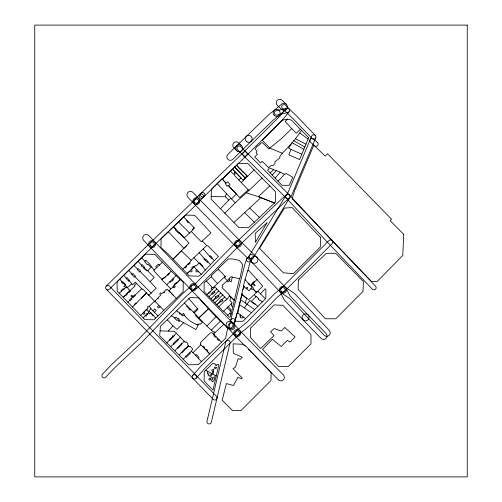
<?xml version="1.0" encoding="UTF-8"?>
<svg xmlns="http://www.w3.org/2000/svg" width="502" height="502" viewBox="0 0 502 502"><rect width="100%" height="100%" fill="white"/><g stroke="black" fill="none" stroke-linecap="round" stroke-linejoin="round"><path stroke-width="0.75" d="M168.484 331.132L168.49 330.592L172.958 325.886L167.317 319.837L189.982 297.573L198.585 297.811C207.79 308.247 217.19 318.619 227.688 327.781L225.655 338.147L209.742 353.897L198.259 364.628L188.733 364.772L159.711 335.738L160.376 326.262L167.317 319.837M262.138 177.946L249.074 190.34L248.201 189.806L239.78 197.543L228.793 186.11L230.048 184.548L227.632 181.711L226.157 183.343L222.455 179.208L238.5 163.414L247.681 163.388L275.472 191.726L275.403 202.206L248.584 227.713L238.889 227.575L211.166 199.263L211.355 189.467L221.966 178.63L225.712 183.029L225.392 183.531L227.042 186.248L228.04 185.32L236.429 194.123L231.441 198.911L217.165 183.625M229.031 278.886L229.96 279.771L227.814 282.049L226.898 281.051L222.656 284.785L222.223 285.519L222.901 286.335L221.959 287.621L229.088 294.467L228.805 294.925L230.882 297.021L229.878 300.554L232.169 302.813L223.666 311.102L223.039 311.146L204.063 291.574L204.107 282.896L211.286 276.784L211.662 275.949L211.336 275.535L217.379 269.781L217.73 270.277L218.734 269.587L225.185 276.307L225.454 276.941L224.513 277.775L227.224 280.643L230.914 276.746L239.492 278.71L240.075 277.832L242.773 264.679L239.303 260.362L232.25 258.932L228.435 258.9L218.044 268.877L218.734 269.587M265.458 298.784L260.444 293.846L265.163 288.75L265.922 289.478L265.822 298.439L242.855 321.374L234.942 321.224L236.975 313.436L237.571 313.581L237.829 313.091L242.842 289.026L244.016 286.774L243.382 285.902L247.593 270.616L248.735 270.377L262.709 286.127L257.35 291.737L255.744 291.618L253.171 288.926L253.177 287.571L251.119 285.362L252.525 283.818L254.658 285.908L255.148 285.406L253.209 283.279L257.043 279.438M239.492 278.71L230.374 316.925L229.602 317.245L223.666 311.102M227.701 315.225L229.778 313.399L230.864 309.565L228.253 306.628M215.195 375.402L214.015 380.497L212.685 381.846L211.467 380.623L212.754 379.305L213.337 377.027L212.246 378.182L210.507 376.412L212.189 374.743L211.405 373.915L209.315 376.199L208.035 374.919L209.089 373.802L207.414 373.833L207.395 371.926L207.916 371.411L216.262 375.979L212.992 390.092L204.119 380.987L204.22 371.744L212.842 363.354L215.339 363.95L215.126 365.105L216.701 365.5L216.952 364.327L218.859 364.778L216.262 375.979M232.269 277.098L231.121 281.961L229.119 280.662M242.146 293.544L233.568 326.997A2.215 2.215 0 0 1 230.851 328.565A2.215 2.215 0 0 1 229.288 325.854L245.171 263.035L246.733 258.969M243.1 289.779L244.054 286.021M247.881 270.98L249.469 264.14L250.849 260.594A2.215 2.215 0 0 0 248.691 257.57A2.215 2.215 0 0 0 246.808 260.776A2.215 2.215 0 0 0 250.511 261.178L253.039 258.072M245.327 302.944L246.601 298.376L241.669 294.41L248.823 299.638L257.802 291.248L260.444 293.846M303.817 149.301L292.101 142.719L288.531 148.159L291.072 149.445L288.788 154.867L299.644 159.554L308.648 137.642L291.449 120.129L287.765 119.125L282.362 120.154L262.282 140.315L269.994 148.228L282.268 153.248C289.328 146.176 296.13 138.665 301.52 130.238M249.933 284.684L248.685 283.134L248.183 283.712L249.576 285.218L249.933 284.684L252.06 287.282L249.048 290.74L244.016 286.774M188.771 222.154L188.112 222.825L186.537 220.604L186.869 220.309L193.684 227.174L192.304 230.512L184.196 237.835L173.529 226.841L185.734 215.069L194.644 215.32L210.984 232.815L201.365 241.788L191.312 231.504M315.764 137.837L291.762 195.014L289.598 197.926M140.604 315.369L117.217 291.21L117.085 282.902L117.794 281.22L145.411 254.188L154.804 254.388L171.27 271.256L183.23 282.243L183.155 291.712L176.29 298.42L153.97 319.78L144.934 319.623L140.604 315.369L148.197 307.757L147.444 306.96L148.103 306.308L149.332 306.226L154.553 301.15L142.832 289.114L142.518 289.441L135.44 282.268L132.628 284.709L129.045 280.8L129.497 280.336L127.125 277.706L126.008 278.359L128.744 281.176L129.045 280.8M218.219 295.477L217.887 296.111L217.404 295.565L215.891 296.851L215.571 296.462L215.094 296.845L216.343 298.288L218.163 296.695L218.464 297.021L219.054 296.469L218.219 295.477L220.893 293.03L226.866 299.336L225.825 300.447L225.523 300.114L218.96 306.609M249.368 255.618L285.945 195.429M253.272 257.727L289.748 197.706M240.339 314.936L239.862 315.745L240.326 315.965L240.019 316.611L240.533 316.687L240.263 317.615L242.441 318.055L243.156 316.85L242.899 316.549L237.829 313.091M257.808 306.44L254.207 303.152L253.918 303.515L249.808 300.466L244.311 307.889L239.686 304.789M131.468 273.207L131.11 273.715L134.536 277.223L135.352 276.062L133.074 273.59L132.39 274.261L128.794 270.522M282.268 153.248L279.696 156.655L279.972 157.854L274.908 161.813L274.97 163.501L273.239 165.522L271.105 165.428L268.626 167.649L262.207 161.311L260.638 162.968L254.665 156.888L257.507 154.227L256.127 152.677L257.024 151.089L255.11 149.176L256.961 146.389L259.427 144.771L259.998 144.865L260.017 143.779L260.745 143.139L262.502 142.731L268.79 148.943L281.98 138.169L291.712 128.594L285.205 121.428L287.765 119.125M202.639 346.644L203.511 346.085L204.659 347.484L204 348.024L205.682 349.756L206.623 349.336L207.884 350.616L207.219 351.312L209.742 353.897L200.141 344.102L200.969 343.224L200.449 342.628L210.282 333.002L212.151 332.719L219.098 339.766L218.59 340.494L216.939 338.906L217.655 338.279M131.813 283.68L128.349 286.899L127.088 287.2L125.029 284.797L125.349 284.345L122.777 281.716L122.413 282.118L119.802 279.231M174.458 335.531L169.827 340.281L169.318 339.653L172.707 336.66L172.311 336.089L172.657 335.7L173.171 336.522L176.409 333.253L174.294 331.32L160.207 330.862M209.522 255.869L209.924 256.296L210.558 255.863L212.164 257.752L211.524 258.524L203.184 248.904L206.717 245.547L208.079 246.043L218.389 256.409L201.227 274.393L198.635 276.225L189.386 275.887L167.938 253.918L160.966 247.612L161.079 238.82L173.529 226.841L175.876 229.42L175.286 229.972L178.693 233.279L179.358 232.727L189.059 243.05L173.002 259.189L181.423 250.881L191.199 260.287L189.668 262.402L182.866 269.091M286.096 195.209L287.79 193.032L311.686 136.105A2.215 2.215 0 0 1 314.848 135.063A2.215 2.215 0 0 1 315.469 138.332A2.215 2.215 0 0 1 312.144 138.521L293.921 119.601L282.281 108.3A2.215 2.215 0 0 1 282.362 105.169A2.215 2.215 0 0 1 285.494 105.251L297.052 116.464L315.306 135.421M147.048 270.66L143.616 268.2L144.626 267.221L142.148 264.648L141.57 265.156L141.056 265.822L144.262 267.767L147.048 270.66L147.801 270.848L154.258 277.543L150.048 281.622L140.183 271.469L139.6 272.059L137.165 269.618L138.232 268.639L140.648 271.162L140.183 271.469M172.933 286.83L174.087 287.935L175.336 286.805L173.811 285.431L174.338 284.76L174.081 284.345L175.424 283.103L175.825 283.492L176.497 282.795L176.735 283.059L180.162 279.608L168.948 290.953L167.536 289.409L166.902 290.137L166.162 289.466L163.972 291.894L164.487 292.459L164.198 292.81L163.508 292.114L161.518 293.996L160.653 292.785L159.636 293.676L160.665 295.239L158.061 297.793L158.444 298.313L158.13 298.665L157.728 298.232L155.193 300.685L155.557 301.256L154.779 302.11L154.346 301.551M246.877 288.738L247.706 287.696L247.254 287.263L246.118 288.267M289.102 111.726L283.228 119.056L246.557 155.526M151.886 313.901L151.679 314.158L153.022 315.683L153.323 315.438L155.683 317.967M247.072 258.379L249.601 255.273M121.754 281.333L121.296 281.879L123.141 283.85L123.655 283.31L125.029 284.797M201.471 361.572L192.906 352.724L200.856 344.83M275.09 178.154L280.216 172.161L284.508 174.313L286.159 173.491L292.798 177.256L289.265 185.294L281.973 185.307L267.541 170.165L269.637 167.994L280.216 172.161M184.24 315.532L184.717 315.036L183.286 313.411L181.843 314.817L180.356 313.154L179.44 314.014L180.356 313.631L182.621 315.959L183.688 314.949L190.101 321.129L198.171 325.378L195.905 329.576L180.067 320.69L179.195 321.468L177.438 319.68L176.723 320.427L174.288 317.484L171.251 315.683M184.41 303.02L187.089 305.887L186.662 306.389L189.474 308.805L189.072 309.125L190.132 310.161L190.81 309.508L206.868 326.043L213.501 332.117L213.99 331.64L214.875 332.751L213.62 334.112L214.423 335.167L213.871 335.863L215.433 337.313L216.111 336.685M202.645 266.769L199.432 263.399L199.89 262.872L203.028 266.399L202.645 266.769L205.312 270.013M198.434 358.434L199.074 357.694L197.085 355.096L196.665 355.247L196.012 354.519L195.253 355.259M175.041 350.678L181.473 343.506L181.856 344.523L177.896 348.162L177.545 347.798M133.218 296.833L131.681 295.214L130.884 295.86C131.16 297.291 133.758 297.931 133.086 296.362L134.618 294.912L135.245 295.521L133.752 297.084L133.375 296.651M174.483 317.961L174.752 317.653L175.323 318.036L176.133 317.195L177.375 318.55L178.304 318.055L179.289 319.109L178.568 319.856L179.252 320.408L178.674 320.935M145.285 315.802L145.913 316.216L147.519 314.44L146.923 313.543L143.277 317.973M191.105 269.8L191.977 269.812L191.921 271.839L189.185 271.638L187.064 273.609L195.328 265.558L195.799 266.11L199.125 263.117L199.432 263.399M192.781 375.345L201.729 365.287L235.664 331.445M196.087 378.288L204.885 368.399L238.776 334.596M162.466 262.157L153.662 270.584L161.7 279.231L162.259 278.654L162.661 279.137L165.886 276.307L164.568 278.052L164.179 277.593L161.726 279.627L170.693 288.763M189.944 352.605L185.709 356.238L186.443 357.129L190.333 353.082L189.944 352.605L192.812 349.292L190.258 346.273L189.505 346.895L187.503 344.667L188.081 343.964L185.985 341.711L185.282 342.377L176.409 333.253M278.114 181.184L284.508 174.313M183.443 359.131L185.865 356.52M166.645 343.054L169.532 339.961M131.486 298.458L131.26 298.182L129.673 299.882L130.256 300.585L131.938 298.941L131.486 298.458L132.509 297.372M196.106 314.986L195.491 315.632L202.3 322.491L200.442 324.217L199.871 323.595L198.754 324.75L198.008 323.934L196.991 324.756M281.315 288.286L328.854 240.659A2.215 2.215 0 0 1 331.985 240.602A2.215 2.215 0 0 1 332.042 243.734L284.54 291.329M127.872 302.26L129.899 300.127M179.302 354.908L185.445 348.143L185.778 348.52L188.583 345.803L182.213 352.529L181.881 352.191M119.206 293.237L126.234 287.188L126.799 287.822L127.138 287.489L129.227 289.648L128.914 289.918L129.918 290.947L129.139 291.191L123.191 297.498L125.262 295.396L125.607 295.791L127.244 294.26L126.88 293.996L128.694 292.038L129.089 292.453L130.652 290.853L130.263 290.432L135.013 286.021L134.417 285.349L136.431 283.266M220.485 208.744L230.744 198.158L235.281 202.752L249.074 190.34M149.332 306.226L150.939 308.724L148.856 310.876L153.323 315.438M243.376 152.439L280.022 115.993L285.638 108.965A2.215 2.215 0 0 1 289.221 109.129A2.215 2.215 0 0 1 287.953 112.486L277.129 115.065A2.215 2.215 0 0 1 274.475 113.402A2.215 2.215 0 0 1 276.144 110.747L286.786 108.206M181.749 343.845L184.322 341.203M241.242 182.533L254.163 169.814M262.333 301.997L260.08 299.976L259.666 300.485L258.16 298.897L258.549 298.558L256.24 296.412L251.289 301.357L255.298 304.425M186.606 245.748L183.983 248.415L168.484 231.868M206.868 326.043L216.13 316.674M141.206 298.389L146.565 292.986L132.503 306.992M177.94 339.641L177.664 339.365L173.102 343.744L173.711 344.322L178.254 340.023L177.94 339.641L180.4 337.156M224.727 213.337L235.281 202.752M148.027 294.505L148.812 295.314L156.235 288.192L150.048 281.622M225.185 276.307L213.036 287.746L212.151 287.401L206.473 281.114M183.732 322.648L177.03 329.362L172.958 325.886M211.185 298.571L218.759 290.997L214.975 286.943L207.031 294.511M270.271 172.876L273.49 169.67M157.935 315.915L154.428 312.307L156.266 310.474L154.911 309.006L152.922 310.763L150.939 308.724M222.769 294.894L215.019 302.606M272.134 174.922L276.464 170.636M221.972 299.663L221.344 299.38L219.851 301.018L220.761 301.984L221.991 300.623L222.455 301.118L222.926 300.585L221.972 299.663L224.739 296.983M251.125 141.319L232.79 159.341A3.495 3.495 0 0 1 227.839 159.285A3.495 3.495 0 0 1 227.895 154.34L268.921 114.538L274.487 110.145M147.801 270.848L150.907 267.328L147.883 264.221L147.343 264.742L144.846 262.025L145.335 261.605L144.946 261.197L145.869 260.281L150.042 264.403L149.841 264.755L152.024 266.976L151.635 267.296L154.302 269.963M300.447 129.121L296.299 133.212L291.712 128.594M134.956 295.226L141.79 288.706M216.833 288.945L213.745 291.988L213.35 291.599L211.7 293.3L212.704 294.316L214.109 292.559L214.517 292.93L214.994 292.453L214.122 291.612M211.311 330.103L220.397 321.148M106.286 286.04A2.215 2.215 0 0 1 109.43 286.127L216.45 396.291A2.215 2.215 0 0 1 216.406 399.429A2.215 2.215 0 0 1 213.268 399.385L106.204 289.165A2.215 2.215 0 0 1 106.286 286.04L145.536 247.348M166.658 284.778L176.183 275.454M212.151 287.401L211.091 288.437L212.039 289.679M136.299 303.227L135.76 303.039L134.203 304.57L134.599 304.909M226.866 299.336L229.841 295.879L234.44 300.529L230.882 297.021M147.18 314.007L148.987 312.275L146.835 310.067L147.274 309.521L146.96 309.125L143.829 312.188L144.996 313.298L143.792 314.428L142.781 313.279M194.167 313.016L198.014 309.276L188.79 298.634M201.145 193.132L243.439 152.382M165.886 276.307L171.27 271.256M239.492 245.302L197.261 288.129L193.747 289.277A2.215 2.215 0 0 1 191.074 286.818A2.215 2.215 0 0 1 194.305 285.161A2.215 2.215 0 0 1 194.751 288.763L184.836 297.648L141.821 342.326L114.694 367.753L105.74 377.178A2.215 2.215 0 0 1 102.609 377.259A2.215 2.215 0 0 1 102.527 374.128L111.613 364.565L138.659 339.22L181.705 294.511L191.789 285.469M250.787 285.682L251.119 285.362M145.542 247.348L150.531 242.529M153.612 245.723L109.367 289.227A2.215 2.215 0 0 1 106.223 289.183M251.094 141.357L273.653 119.696L278.786 115.667M209.114 296.569L212.139 293.67M204.308 258.536L203.85 258.906L207.251 262.308L208.066 261.573L206.027 259.339L205.607 259.929L199.162 252.726L203.184 248.904M160.163 306.584L158.563 308.109L157.39 306.772L158.889 305.404L163.878 310.311M246.495 155.589L204.226 196.32A7.16 7.16 0 0 1 202.074 198.127A2.215 2.215 0 0 1 199.256 195.159A7.16 7.16 0 0 1 201.17 193.119M191.199 260.287L199.162 252.726M239.473 245.315L285.224 201.641L289.265 198.271M223.754 324.38L214.875 332.751M269.769 185.916L258.379 196.64L246.513 192.856M234.039 222.392L260.877 197.675L274.5 203.009L258.379 196.64L260.877 197.675M186.869 220.309L183.588 216.883M230.437 171.245L233.411 174.125L234.145 173.566L234.936 174.489L234.321 175.091L234.767 175.819L238.826 180.011L241.016 178.041L243.238 180.118L246.928 175.75L236.655 165.327L239.887 169.237L240.163 168.929L242.842 172.136L243.012 171.853L247.386 176.258M125.444 285.243L124.483 286.102L123.969 285.996L123.944 286.498L125.908 287.47M193.414 312.231L197.443 308.661M170.517 346.719L173.497 344.121M150.638 242.435L190.885 203.712L199.689 194.519A2.215 2.215 0 0 1 202.821 194.469A2.215 2.215 0 0 1 202.871 197.6L194.048 206.818L153.505 245.811M274.381 110.233L281.628 104.102A3.495 3.495 0 0 1 286.473 104.422A3.495 3.495 0 0 1 286.328 109.279A3.495 3.495 0 0 1 281.471 109.304L277.317 105.345A3.495 3.495 0 0 1 277.204 100.394A3.495 3.495 0 0 1 282.149 100.281L286.303 104.247M278.899 115.579L286.146 109.449M150.864 312.802L149.439 313.945L148.466 312.765M286.429 194.87L282.174 198.428L230.907 247.442L194.55 284.565L192.793 284.954M235.833 331.289L247.147 322.02L274.644 293.664L281.566 288.06M238.601 334.746L250.247 325.196L277.769 296.814L284.289 291.555M255.938 296.613L254.382 294.812M192.724 229.483L194.569 228.184L193.684 227.174M198.798 271.839L196.903 269.838L196.056 269.863L196.037 271.764L198.798 271.839L201.227 274.393M211.104 196.583L225.561 196.784L228.786 200.147M232.84 306.389L231.366 306.138L231.824 304.632L231.227 303.741M229.508 313.637L231.127 314.045L229.778 313.399M250.762 288.775L252.349 289.347L253.171 288.926L256.371 292.735M291.072 149.445L301.589 154.133M205.726 370.275L207.916 371.411M295.327 138.696L305.938 144.13M293.695 140.729L304.833 147.042M202.4 241.048L206.717 245.547M284.841 286.88L294.567 293.538L329.287 330.441A3.501 3.501 0 0 1 329.086 335.386A3.501 3.501 0 0 1 324.141 335.179L289.685 298.558L281.007 292.735M244.311 307.889L251.333 312.683M240.759 299.794L254.658 309.602M243.156 316.85L245.616 318.644M299.857 133.036L308.19 139.167M121.358 290.991L120.976 290.658L122.701 288.932L123.241 289.321L124.025 288.55L124.327 288.863M289.359 194.952L240.715 146.653A2.215 2.215 0 0 0 237.578 146.672A2.215 2.215 0 0 0 237.597 149.803L286.335 198.183M199.125 263.117L193.948 257.677M198.761 198.585L240.514 241.33M193.967 203.686L235.382 246.087M191.369 351.274L192.906 352.724M227.111 307.751L230.362 310.838M218.759 290.997L220.893 293.03M186.148 265.765L186.857 266.443L185.219 268.143L184.629 267.334M249.638 207.979L259.427 217.422M187.089 305.887L190.81 309.508M133.94 265.52L137.642 269.128M198.805 198.629L193 192.467A3.501 3.501 0 0 0 188.062 192.291A3.501 3.501 0 0 0 187.88 197.236L193.916 203.636M240.389 241.205L256.842 257.331M235.507 246.212L251.948 262.333M173.008 278.566L173.56 279.118L172.675 280.022L172.933 280.367L170.266 282.256L169.795 281.71M244.65 212.584L254.508 222.411M178.436 221.909L189.599 233.035M239.705 330.554L283.366 374.938A3.495 3.495 0 0 1 283.285 379.888A3.495 3.495 0 0 1 278.34 379.807L268.771 369.918M234.735 335.48L245.208 346.079M248.496 349.405L253.422 354.393M254.52 355.504L258.906 359.94M259.998 361.045L268.765 369.911M141.671 257.877L144.946 261.197M134.956 276.709L151.265 293.181M241.65 145.781L238.814 142.888A3.501 3.501 0 0 0 233.869 142.838A3.501 3.501 0 0 0 233.819 147.789L236.655 150.682M176.29 298.42L169.042 290.853L173.234 295.289M152.922 310.763L154.428 312.307M207.809 261.818L210.382 264.472M123.737 275.347L126.353 278.039M308.077 314.942L319.034 326.262M319.034 326.262L326.024 333.485A3.495 3.495 0 0 1 325.936 338.436A3.495 3.495 0 0 1 320.991 338.354L303.051 319.805M219.098 339.766L221.407 342.157M154.585 241.694L186.832 275.272M149.552 246.557L227.004 327.166M238.826 180.011L248.201 189.806M210.351 291.317L210.696 291.675L208.989 293.312L208.663 292.936M285.462 287.395L256.949 257.444M280.392 292.22L251.835 262.226M186.832 275.278L232.156 322.435A3.495 3.495 0 0 1 230.895 328.044A3.495 3.495 0 0 1 226.082 324.901A3.495 3.495 0 0 1 230.713 321.493A9.751 9.751 0 0 1 233.737 323.796M159.379 265.106L158.513 264.19L157.101 265.282L155.72 266.675L156.68 267.685M196.903 269.838L193.421 266.229L191.739 267.811L192.304 268.451M308.102 314.967L289.943 295.791L286.033 288.204M303.02 319.774L284.521 300.24L279.815 291.411M155.256 301.564L158.889 305.404M289.466 195.058L332.06 240.678L375.546 286.134A2.215 2.215 0 0 1 375.477 289.265A2.215 2.215 0 0 1 372.346 289.196L328.841 243.721L286.228 198.083M180.03 313.323L178.718 311.905L178.116 312.357L176.472 310.525M211.286 276.784L217.353 283.442M154.654 241.769L148.736 235.57A3.501 3.501 0 0 0 143.792 235.463A3.501 3.501 0 0 0 143.685 240.408L149.489 246.482M167.461 274.851L167.856 275.284L169.287 273.891L168.936 273.427M211.863 258.047L214.141 260.582M137.981 261.335L141.57 265.156M234.039 324.097L239.862 330.73M228.793 328.728A3.501 3.501 0 0 0 234.735 327.555A3.501 3.501 0 0 0 230.751 322.993A3.501 3.501 0 0 0 228.793 328.728L234.572 335.311M244.976 279.558L248.421 283.429M252.01 284.496L251.653 284.094L253.284 281.929L253.598 282.275L254.263 281.534L254.614 281.961M187.949 263.964L188.52 264.642L190.158 263.192L189.668 262.402M226.295 193.339L226.383 194.412L225.48 195.24L225.561 196.784M229.113 329.055A9.751 9.751 0 0 1 226.44 326.344M250.68 327.969L250.586 337.608L260.645 348.539L273.948 335.656L270.597 331.646L274.255 328.546L281.245 331.031L284.778 327.448L295.094 336.942L290.087 342.075L287.445 340.362L281.22 346.449L272.341 339.258L262.571 349.405L278.372 366.416L288.405 366.391L310.989 343.839L310.951 334.564L282.814 305.266L274.117 304.94L250.68 327.969M320.489 237.459L320.358 246.984L293.438 273.715L283.404 272.793L259.578 248.289L284.427 208.098L292.07 207.539L320.489 237.459M298.332 280.066L298.163 289.416L325.428 318.764L335.763 318.783L363.009 291.361L363.417 281.622L335.669 253.297L326.356 253.29L298.332 280.066M271.136 372.515L270.948 380.529L241.161 410.347L232.583 410.63L222.191 400.176L226.364 383.584L233.549 385.473L237.917 377.24L241.732 378.916L242.196 378.006L232.978 368.65L235.457 367.131L238.18 358.616L240.276 359.363L242.303 357.292L233.304 353.295L233.123 343.845L242.786 344.297L245.961 346.242L271.136 372.515M403.733 234.365L402.755 255.474L377.065 281.584L371.593 281.534L292.133 198.736L294.436 191.193L313.844 145.128L325.233 156.141L327.599 153.825L391.598 219.236L390.11 220.642L403.733 234.365M216.249 367.439L215.992 368.606L214.398 368.217L214.674 367.087L216.249 367.439M213.475 393.907L207 421.234A2.215 2.215 0 0 0 208.637 423.908A2.215 2.215 0 0 0 211.311 422.264L230.048 342.991A2.215 2.215 0 0 0 228.397 340.325A2.215 2.215 0 0 0 225.737 341.981L213.475 393.882M213.67 371.718L213.268 373.494L212.434 373.03L212.81 371.499L211.725 370.413L213.312 369.309L213.783 369.441L213.268 371.618L213.67 371.718M266.964 222.85L255.399 242.334L255.211 233.355L266.964 222.85M201.377 315.658L198.924 317.848L208.349 308.843L201.377 315.658M235.055 171.847L234.334 172.569L234.942 173.428L235.846 172.6L241.016 178.041L232.533 169.174L235.055 171.847M211.104 379.123L209.911 380.315L208.75 379.104L209.943 377.918L211.104 379.123M214.68 299.06L213.049 300.654L215.904 297.881L214.68 299.06M219.939 301.903L216.895 304.701L220.34 301.583L219.939 301.903M467.255 25.1L34.745 25.1L34.745 476.9L467.255 476.9L467.255 25.1M245.246 178.078L234.61 167.128L245.246 178.078M317.452 142.474L313.606 138.998A2.215 2.215 0 0 0 310.474 139.154A2.215 2.215 0 0 0 310.631 142.286L314.478 145.762A2.215 2.215 0 0 0 317.609 145.605A2.215 2.215 0 0 0 317.452 142.474M286.573 198.378A2.215 2.215 0 0 0 290.056 196.765A2.215 2.215 0 0 0 286.918 194.556A2.215 2.215 0 0 0 286.573 198.378M193.295 378.715A2.215 2.215 0 0 0 196.646 376.851A2.215 2.215 0 0 0 193.358 374.881A2.215 2.215 0 0 0 193.295 378.715M236.097 334.928A2.215 2.215 0 0 0 239.435 333.033A2.215 2.215 0 0 0 236.122 331.094A2.215 2.215 0 0 0 236.097 334.928M274.525 115.692A3.501 3.501 0 0 0 280.11 113.339A3.501 3.501 0 0 0 275.278 109.681A3.501 3.501 0 0 0 274.525 115.692M249.707 258.197A2.215 2.215 0 0 0 253.441 257.313A2.215 2.215 0 0 0 250.812 254.52A2.215 2.215 0 0 0 249.707 258.197M235.256 335.913A3.501 3.501 0 0 0 240.709 333.265A3.501 3.501 0 0 0 235.689 329.87A3.501 3.501 0 0 0 235.256 335.913M191.444 290.1A3.501 3.501 0 0 0 196.765 287.2A3.501 3.501 0 0 0 191.595 284.044A3.501 3.501 0 0 0 191.444 290.1M201.528 196.615A2.215 2.215 0 0 0 204.904 194.789A2.215 2.215 0 0 0 201.635 192.781A2.215 2.215 0 0 0 201.528 196.615M150.186 247.072A3.495 3.495 0 0 0 155.564 244.286A3.495 3.495 0 0 0 150.462 241.016A3.495 3.495 0 0 0 150.186 247.072M194.644 202.532A2.215 2.215 0 0 0 198.434 201.923A2.215 2.215 0 0 0 196.012 198.949A2.215 2.215 0 0 0 194.644 202.532M193.615 203.297A3.501 3.501 0 0 0 199.608 202.438A3.501 3.501 0 0 0 195.868 197.669A3.501 3.501 0 0 0 193.615 203.297M236.084 246.67A3.501 3.501 0 0 0 241.443 243.84A3.501 3.501 0 0 0 236.316 240.615A3.501 3.501 0 0 0 236.084 246.67M231.378 322.409A2.215 2.215 0 0 0 235.074 321.368A2.215 2.215 0 0 0 232.326 318.688A2.215 2.215 0 0 0 231.378 322.409M236.812 245.61A2.215 2.215 0 0 0 240.163 243.746A2.215 2.215 0 0 0 236.875 241.769A2.215 2.215 0 0 0 236.812 245.61M237.377 151.24A3.501 3.501 0 0 0 242.654 148.266A3.501 3.501 0 0 0 237.433 145.185A3.501 3.501 0 0 0 237.377 151.24M246.902 141.846A3.501 3.501 0 0 0 252.167 138.853A3.501 3.501 0 0 0 246.94 135.791A3.501 3.501 0 0 0 246.902 141.846M243.809 155.877A2.215 2.215 0 0 0 247.185 154.039A2.215 2.215 0 0 0 243.909 152.037A2.215 2.215 0 0 0 243.809 155.877M281.591 291.574A2.215 2.215 0 0 0 285.123 290.081A2.215 2.215 0 0 0 282.061 287.765A2.215 2.215 0 0 0 281.591 291.574M251.646 261.988A3.495 3.495 0 0 0 257.639 261.134A3.495 3.495 0 0 0 253.899 256.365A3.495 3.495 0 0 0 251.646 261.988M281.101 292.791A3.495 3.495 0 0 0 286.422 289.892A3.495 3.495 0 0 0 281.252 286.736A3.495 3.495 0 0 0 281.101 292.791M150.926 246.024A2.215 2.215 0 0 0 154.283 244.167A2.215 2.215 0 0 0 150.995 242.184A2.215 2.215 0 0 0 150.926 246.024M303.729 320.351A3.501 3.501 0 0 0 309.063 317.465A3.501 3.501 0 0 0 303.898 314.296A3.501 3.501 0 0 0 303.729 320.351"/></g></svg>
